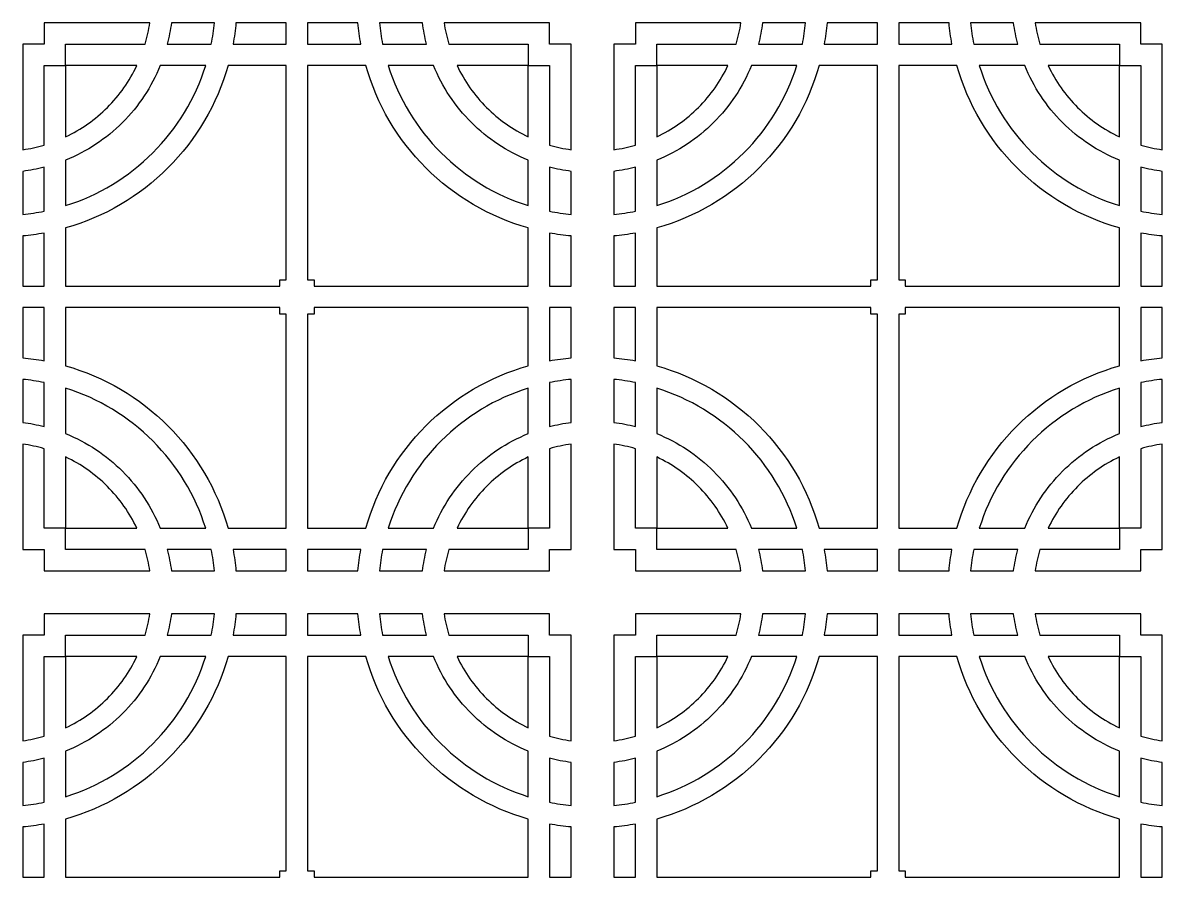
# Model space of a CAD drawing. Extents: x -89 to 89, y -48 to 48.
# Drawn here: x -27.1 to -0.5, y -48.05 to -28.1 of the extents above; entities that cross this region are included whole.
import ezdxf

# ---------------------------------------------------------------- set-up
doc = ezdxf.new("R2010")
doc.units = 0

msp = doc.modelspace()

# ---------------------------------------------------------------- linework, layer by layer
at = {"layer": 'MATERIAL3'}
for points in [[(-26.1, -29.1), (-26.1, -28.6), (-26.1, -28.6), (-24.245898, -28.6), (-24.245898, -28.6, 0.0183026), (-24.181744, -28.352014, 0.0183026), (-24.135898, -28.1), (-26.6, -28.1), (-26.6, -28.1), (-26.6, -28.6), (-26.6, -28.6), (-27.1, -28.6), (-27.1, -28.6), (-27.1, -31.064102), (-27.1, -31.064102, 0.0183026), (-26.847986, -31.018256, 0.0183026), (-26.6, -30.954102), (-26.6, -29.1), (-26.6, -29.1), (-26.1, -29.1)], [(-22.625063, -28.1), (-23.631373, -28.1), (-23.631373, -28.1, -0.0159204), (-23.671233, -28.351523, -0.0159204), (-23.727017, -28.6), (-22.701021, -28.6), (-22.701021, -28.6, 0.0126495), (-22.656716, -28.350961, 0.0126495)], [(-22.191673, -28.6), (-20.95, -28.6), (-20.95, -28.6), (-20.95, -28.1), (-20.95, -28.1), (-22.122774, -28.1), (-22.122774, -28.1, -0.0114755), (-22.151485, -28.350791, -0.0114755)], [(-19.277226, -28.1), (-20.45, -28.1), (-20.45, -28.1), (-20.45, -28.6), (-20.45, -28.6), (-19.208327, -28.6), (-19.208327, -28.6, -0.0114755), (-19.248515, -28.350791, -0.0114755)], [(-18.698979, -28.6), (-17.672983, -28.6), (-17.672983, -28.6, -0.0159204), (-17.728767, -28.351523, -0.0159204), (-17.768627, -28.1), (-18.774937, -28.1), (-18.774937, -28.1, 0.0126495), (-18.743284, -28.350961, 0.0126495)], [(-14.8, -28.1), (-17.264102, -28.1), (-17.264102, -28.1, 0.0183026), (-17.218256, -28.352014, 0.0183026), (-17.154102, -28.6), (-15.3, -28.6), (-15.3, -28.6), (-15.3, -29.1), (-15.3, -29.1), (-14.8, -29.1), (-14.8, -29.1), (-14.8, -30.954102), (-14.8, -30.954102, 0.0183026), (-14.552014, -31.018256, 0.0183026), (-14.3, -31.064102), (-14.3, -28.6), (-14.3, -28.6), (-14.8, -28.6), (-14.8, -28.6), (-14.8, -28.1)], [(-12.3, -29.1), (-12.3, -28.6), (-12.3, -28.6), (-10.445898, -28.6), (-10.445898, -28.6, 0.0183026), (-10.381744, -28.352014, 0.0183026), (-10.335898, -28.1), (-12.8, -28.1), (-12.8, -28.1), (-12.8, -28.6), (-12.8, -28.6), (-13.3, -28.6), (-13.3, -28.6), (-13.3, -31.064102), (-13.3, -31.064102, 0.0183026), (-13.047986, -31.018256, 0.0183026), (-12.8, -30.954102), (-12.8, -29.1), (-12.8, -29.1), (-12.3, -29.1)], [(-8.825063, -28.1), (-9.831373, -28.1), (-9.831373, -28.1, -0.0159204), (-9.871233, -28.351523, -0.0159204), (-9.927017, -28.6), (-8.901021, -28.6), (-8.901021, -28.6, 0.0126495), (-8.856716, -28.350961, 0.0126495)], [(-8.391673, -28.6), (-7.15, -28.6), (-7.15, -28.6), (-7.15, -28.1), (-7.15, -28.1), (-8.322774, -28.1), (-8.322774, -28.1, -0.0114755), (-8.351485, -28.350791, -0.0114755)], [(-5.477226, -28.1), (-6.65, -28.1), (-6.65, -28.1), (-6.65, -28.6), (-6.65, -28.6), (-5.408327, -28.6), (-5.408327, -28.6, -0.0114755), (-5.448515, -28.350791, -0.0114755)], [(-4.898979, -28.6), (-3.872983, -28.6), (-3.872983, -28.6, -0.0159204), (-3.928767, -28.351523, -0.0159204), (-3.968627, -28.1), (-4.974937, -28.1), (-4.974937, -28.1, 0.0126495), (-4.943284, -28.350961, 0.0126495)], [(-1, -28.1), (-3.464102, -28.1), (-3.464102, -28.1, 0.0183026), (-3.418256, -28.352014, 0.0183026), (-3.354102, -28.6), (-1.5, -28.6), (-1.5, -28.6), (-1.5, -29.1), (-1.5, -29.1), (-1, -29.1), (-1, -29.1), (-1, -30.954102), (-1, -30.954102, 0.0183026), (-0.752014, -31.018256, 0.0183026), (-0.5, -31.064102), (-0.5, -28.6), (-0.5, -28.6), (-1, -28.6), (-1, -28.6), (-1, -28.1)], [(-26.1, -29.1), (-26.1, -30.762278), (-26.1, -30.762278, 0.0858316), (-25.125126, -30.074874, 0.0858316), (-24.437722, -29.1), (-26.1, -29.1)], [(-26.1, -32.369696, 0.120758), (-24.064466, -31.135534, 0.120758), (-22.830304, -29.1), (-23.891901, -29.1), (-23.891901, -29.1, -0.100588), (-24.771573, -30.428427, -0.100588), (-26.1, -31.308099), (-26.1, -32.369696)], [(-20.95, -29.1), (-22.308497, -29.1), (-22.308497, -29.1, -0.127985), (-23.710913, -31.489087, -0.127985), (-26.1, -32.891503), (-26.1, -34.25), (-26.1, -34.25), (-21.1, -34.25), (-21.1, -34.25), (-21.1, -34.1), (-21.1, -34.1), (-20.95, -34.1), (-20.95, -34.1), (-20.95, -29.1)], [(-15.3, -32.891503, -0.127985), (-17.689087, -31.489087, -0.127985), (-19.091503, -29.1), (-20.45, -29.1), (-20.45, -29.1), (-20.45, -34.1), (-20.45, -34.1), (-20.3, -34.1), (-20.3, -34.1), (-20.3, -34.25), (-20.3, -34.25), (-15.3, -34.25), (-15.3, -34.25), (-15.3, -32.891503)], [(-15.3, -32.369696), (-15.3, -31.308099), (-15.3, -31.308099, -0.100588), (-16.628427, -30.428427, -0.100588), (-17.508099, -29.1), (-18.569696, -29.1), (-18.569696, -29.1, 0.120758), (-17.335534, -31.135534, 0.120758)], [(-15.3, -29.1), (-16.962278, -29.1), (-16.962278, -29.1, 0.0858316), (-16.274874, -30.074874, 0.0858316), (-15.3, -30.762278), (-15.3, -29.1)], [(-12.3, -29.1), (-12.3, -30.762278), (-12.3, -30.762278, 0.0858316), (-11.325126, -30.074874, 0.0858316), (-10.637722, -29.1), (-12.3, -29.1)], [(-12.3, -32.369696, 0.120758), (-10.264466, -31.135534, 0.120758), (-9.030304, -29.1), (-10.091901, -29.1), (-10.091901, -29.1, -0.100588), (-10.971573, -30.428427, -0.100588), (-12.3, -31.308099), (-12.3, -32.369696)], [(-7.15, -29.1), (-8.508497, -29.1), (-8.508497, -29.1, -0.127985), (-9.910913, -31.489087, -0.127985), (-12.3, -32.891503), (-12.3, -34.25), (-12.3, -34.25), (-7.3, -34.25), (-7.3, -34.25), (-7.3, -34.1), (-7.3, -34.1), (-7.15, -34.1), (-7.15, -34.1), (-7.15, -29.1)], [(-1.5, -32.891503, -0.127985), (-3.889087, -31.489087, -0.127985), (-5.291503, -29.1), (-6.65, -29.1), (-6.65, -29.1), (-6.65, -34.1), (-6.65, -34.1), (-6.5, -34.1), (-6.5, -34.1), (-6.5, -34.25), (-6.5, -34.25), (-1.5, -34.25), (-1.5, -34.25), (-1.5, -32.891503)], [(-1.5, -32.369696), (-1.5, -31.308099), (-1.5, -31.308099, -0.100588), (-2.828427, -30.428427, -0.100588), (-3.708099, -29.1), (-4.769696, -29.1), (-4.769696, -29.1, 0.120758), (-3.535534, -31.135534, 0.120758)], [(-1.5, -29.1), (-3.162278, -29.1), (-3.162278, -29.1, 0.0858316), (-2.474874, -30.074874, 0.0858316), (-1.5, -30.762278), (-1.5, -29.1)], [(-26.6, -32.498979), (-26.6, -31.472983), (-26.6, -31.472983, -0.0159204), (-26.848477, -31.528767, -0.0159204), (-27.1, -31.568627), (-27.1, -32.574937), (-27.1, -32.574937, 0.0126495), (-26.849039, -32.543284, 0.0126495)], [(-14.8, -31.472983), (-14.8, -32.498979), (-14.8, -32.498979, 0.0126495), (-14.550961, -32.543284, 0.0126495), (-14.3, -32.574937), (-14.3, -31.568627), (-14.3, -31.568627, -0.0159204), (-14.551523, -31.528767, -0.0159204)], [(-12.8, -32.498979), (-12.8, -31.472983), (-12.8, -31.472983, -0.0159204), (-13.048477, -31.528767, -0.0159204), (-13.3, -31.568627), (-13.3, -32.574937), (-13.3, -32.574937, 0.0126495), (-13.049039, -32.543284, 0.0126495)], [(-1, -31.472983), (-1, -32.498979), (-1, -32.498979, 0.0126495), (-0.750961, -32.543284, 0.0126495), (-0.5, -32.574937), (-0.5, -31.568627), (-0.5, -31.568627, -0.0159204), (-0.751523, -31.528767, -0.0159204)], [(-26.6, -34.25), (-26.6, -33.008327), (-26.6, -33.008327, -0.0114755), (-26.849209, -33.048515, -0.0114755), (-27.1, -33.077226), (-27.1, -34.25), (-27.1, -34.25), (-26.6, -34.25)], [(-14.3, -34.25), (-14.3, -33.077226), (-14.3, -33.077226, -0.0114755), (-14.550791, -33.048515, -0.0114755), (-14.8, -33.008327), (-14.8, -34.25), (-14.8, -34.25), (-14.3, -34.25)], [(-12.8, -34.25), (-12.8, -33.008327), (-12.8, -33.008327, -0.0114755), (-13.049209, -33.048515, -0.0114755), (-13.3, -33.077226), (-13.3, -34.25), (-13.3, -34.25), (-12.8, -34.25)], [(-0.5, -34.25), (-0.5, -33.077226), (-0.5, -33.077226, -0.0114755), (-0.750791, -33.048515, -0.0114755), (-1, -33.008327), (-1, -34.25), (-1, -34.25), (-0.5, -34.25)], [(-26.6, -35.991673), (-26.6, -34.75), (-26.6, -34.75), (-27.1, -34.75), (-27.1, -34.75), (-27.1, -35.922774), (-27.1, -35.922774, -0.0114755), (-26.849209, -35.951485, -0.0114755)], [(-26.1, -34.75), (-26.1, -36.108497), (-26.1, -36.108497, -0.127985), (-23.710913, -37.510913, -0.127985), (-22.308497, -39.9), (-20.95, -39.9), (-20.95, -39.9), (-20.95, -34.9), (-20.95, -34.9), (-21.1, -34.9), (-21.1, -34.9), (-21.1, -34.75), (-21.1, -34.75), (-26.1, -34.75)], [(-20.45, -39.9), (-19.091503, -39.9), (-19.091503, -39.9, -0.127985), (-17.689087, -37.510913, -0.127985), (-15.3, -36.108497), (-15.3, -34.75), (-15.3, -34.75), (-20.3, -34.75), (-20.3, -34.75), (-20.3, -34.9), (-20.3, -34.9), (-20.45, -34.9), (-20.45, -34.9), (-20.45, -39.9)], [(-14.8, -34.75), (-14.8, -35.991673), (-14.8, -35.991673, -0.0114755), (-14.550791, -35.951485, -0.0114755), (-14.3, -35.922774), (-14.3, -34.75), (-14.3, -34.75), (-14.8, -34.75)], [(-12.8, -35.991673), (-12.8, -34.75), (-12.8, -34.75), (-13.3, -34.75), (-13.3, -34.75), (-13.3, -35.922774), (-13.3, -35.922774, -0.0114755), (-13.049209, -35.951485, -0.0114755)], [(-12.3, -34.75), (-12.3, -36.108497), (-12.3, -36.108497, -0.127985), (-9.910913, -37.510913, -0.127985), (-8.508497, -39.9), (-7.15, -39.9), (-7.15, -39.9), (-7.15, -34.9), (-7.15, -34.9), (-7.3, -34.9), (-7.3, -34.9), (-7.3, -34.75), (-7.3, -34.75), (-12.3, -34.75)], [(-6.65, -39.9), (-5.291503, -39.9), (-5.291503, -39.9, -0.127985), (-3.889087, -37.510913, -0.127985), (-1.5, -36.108497), (-1.5, -34.75), (-1.5, -34.75), (-6.5, -34.75), (-6.5, -34.75), (-6.5, -34.9), (-6.5, -34.9), (-6.65, -34.9), (-6.65, -34.9), (-6.65, -39.9)], [(-1, -34.75), (-1, -35.991673), (-1, -35.991673, -0.0114755), (-0.750791, -35.951485, -0.0114755), (-0.5, -35.922774), (-0.5, -34.75), (-0.5, -34.75), (-1, -34.75)], [(-27.1, -36.425063), (-27.1, -37.431373), (-27.1, -37.431373, -0.0159204), (-26.848477, -37.471233, -0.0159204), (-26.6, -37.527017), (-26.6, -36.501021), (-26.6, -36.501021, 0.0126495), (-26.849039, -36.456716, 0.0126495)], [(-14.3, -37.431373), (-14.3, -36.425063), (-14.3, -36.425063, 0.0126495), (-14.550961, -36.456716, 0.0126495), (-14.8, -36.501021), (-14.8, -37.527017), (-14.8, -37.527017, -0.0159204), (-14.551523, -37.471233, -0.0159204)], [(-13.3, -36.425063), (-13.3, -37.431373), (-13.3, -37.431373, -0.0159204), (-13.048477, -37.471233, -0.0159204), (-12.8, -37.527017), (-12.8, -36.501021), (-12.8, -36.501021, 0.0126495), (-13.049039, -36.456716, 0.0126495)], [(-0.5, -37.431373), (-0.5, -36.425063), (-0.5, -36.425063, 0.0126495), (-0.750961, -36.456716, 0.0126495), (-1, -36.501021), (-1, -37.527017), (-1, -37.527017, -0.0159204), (-0.751523, -37.471233, -0.0159204)], [(-26.1, -37.691901, -0.100588), (-24.771573, -38.571573, -0.100588), (-23.891901, -39.9), (-22.830304, -39.9), (-22.830304, -39.9, 0.120758), (-24.064466, -37.864466, 0.120758), (-26.1, -36.630304), (-26.1, -37.691901)], [(-17.508099, -39.9, -0.100588), (-16.628427, -38.571573, -0.100588), (-15.3, -37.691901), (-15.3, -36.630304), (-15.3, -36.630304, 0.120758), (-17.335534, -37.864466, 0.120758), (-18.569696, -39.9), (-17.508099, -39.9)], [(-12.3, -37.691901, -0.100588), (-10.971573, -38.571573, -0.100588), (-10.091901, -39.9), (-9.030304, -39.9), (-9.030304, -39.9, 0.120758), (-10.264466, -37.864466, 0.120758), (-12.3, -36.630304), (-12.3, -37.691901)], [(-3.708099, -39.9, -0.100588), (-2.828427, -38.571573, -0.100588), (-1.5, -37.691901), (-1.5, -36.630304), (-1.5, -36.630304, 0.120758), (-3.535534, -37.864466, 0.120758), (-4.769696, -39.9), (-3.708099, -39.9)], [(-26.6, -40.9), (-24.135898, -40.9), (-24.135898, -40.9, 0.0183026), (-24.181744, -40.647986, 0.0183026), (-24.245898, -40.4), (-26.1, -40.4), (-26.1, -40.4), (-26.1, -39.9), (-26.1, -39.9), (-26.6, -39.9), (-26.6, -39.9), (-26.6, -38.045898), (-26.6, -38.045898, 0.0183026), (-26.847986, -37.981744, 0.0183026), (-27.1, -37.935898), (-27.1, -40.4), (-27.1, -40.4), (-26.6, -40.4), (-26.6, -40.4), (-26.6, -40.9)], [(-14.3, -40.4), (-14.3, -37.935898), (-14.3, -37.935898, 0.0183026), (-14.552014, -37.981744, 0.0183026), (-14.8, -38.045898), (-14.8, -39.9), (-14.8, -39.9), (-15.3, -39.9), (-15.3, -39.9), (-15.3, -40.4), (-15.3, -40.4), (-17.154102, -40.4), (-17.154102, -40.4, 0.0183026), (-17.218256, -40.647986, 0.0183026), (-17.264102, -40.9), (-14.8, -40.9), (-14.8, -40.9), (-14.8, -40.4), (-14.8, -40.4), (-14.3, -40.4)], [(-12.8, -40.9), (-10.335898, -40.9), (-10.335898, -40.9, 0.0183026), (-10.381744, -40.647986, 0.0183026), (-10.445898, -40.4), (-12.3, -40.4), (-12.3, -40.4), (-12.3, -39.9), (-12.3, -39.9), (-12.8, -39.9), (-12.8, -39.9), (-12.8, -38.045898), (-12.8, -38.045898, 0.0183026), (-13.047986, -37.981744, 0.0183026), (-13.3, -37.935898), (-13.3, -40.4), (-13.3, -40.4), (-12.8, -40.4), (-12.8, -40.4), (-12.8, -40.9)], [(-0.5, -40.4), (-0.5, -37.935898), (-0.5, -37.935898, 0.0183026), (-0.752014, -37.981744, 0.0183026), (-1, -38.045898), (-1, -39.9), (-1, -39.9), (-1.5, -39.9), (-1.5, -39.9), (-1.5, -40.4), (-1.5, -40.4), (-3.354102, -40.4), (-3.354102, -40.4, 0.0183026), (-3.418256, -40.647986, 0.0183026), (-3.464102, -40.9), (-1, -40.9), (-1, -40.9), (-1, -40.4), (-1, -40.4), (-0.5, -40.4)], [(-26.1, -39.9), (-24.437722, -39.9), (-24.437722, -39.9, 0.0858316), (-25.125126, -38.925126, 0.0858316), (-26.1, -38.237722), (-26.1, -39.9)], [(-15.3, -39.9), (-15.3, -38.237722), (-15.3, -38.237722, 0.0858316), (-16.274874, -38.925126, 0.0858316), (-16.962278, -39.9), (-15.3, -39.9)], [(-12.3, -39.9), (-10.637722, -39.9), (-10.637722, -39.9, 0.0858316), (-11.325126, -38.925126, 0.0858316), (-12.3, -38.237722), (-12.3, -39.9)], [(-1.5, -39.9), (-1.5, -38.237722), (-1.5, -38.237722, 0.0858316), (-2.474874, -38.925126, 0.0858316), (-3.162278, -39.9), (-1.5, -39.9)], [(-23.631373, -40.9), (-22.625063, -40.9), (-22.625063, -40.9, 0.0126495), (-22.656716, -40.649039, 0.0126495), (-22.701021, -40.4), (-23.727017, -40.4), (-23.727017, -40.4, -0.0159204), (-23.671233, -40.648477, -0.0159204)], [(-20.95, -40.4), (-22.191673, -40.4), (-22.191673, -40.4, -0.0114755), (-22.151485, -40.649209, -0.0114755), (-22.122774, -40.9), (-20.95, -40.9), (-20.95, -40.9), (-20.95, -40.4)], [(-19.208327, -40.4), (-20.45, -40.4), (-20.45, -40.4), (-20.45, -40.9), (-20.45, -40.9), (-19.277226, -40.9), (-19.277226, -40.9, -0.0114755), (-19.248515, -40.649209, -0.0114755)], [(-18.774937, -40.9), (-17.768627, -40.9), (-17.768627, -40.9, -0.0159204), (-17.728767, -40.648477, -0.0159204), (-17.672983, -40.4), (-18.698979, -40.4), (-18.698979, -40.4, 0.0126495), (-18.743284, -40.649039, 0.0126495)], [(-9.831373, -40.9), (-8.825063, -40.9), (-8.825063, -40.9, 0.0126495), (-8.856716, -40.649039, 0.0126495), (-8.901021, -40.4), (-9.927017, -40.4), (-9.927017, -40.4, -0.0159204), (-9.871233, -40.648477, -0.0159204)], [(-7.15, -40.4), (-8.391673, -40.4), (-8.391673, -40.4, -0.0114755), (-8.351485, -40.649209, -0.0114755), (-8.322774, -40.9), (-7.15, -40.9), (-7.15, -40.9), (-7.15, -40.4)], [(-5.408327, -40.4), (-6.65, -40.4), (-6.65, -40.4), (-6.65, -40.9), (-6.65, -40.9), (-5.477226, -40.9), (-5.477226, -40.9, -0.0114755), (-5.448515, -40.649209, -0.0114755)], [(-4.974937, -40.9), (-3.968627, -40.9), (-3.968627, -40.9, -0.0159204), (-3.928767, -40.648477, -0.0159204), (-3.872983, -40.4), (-4.898979, -40.4), (-4.898979, -40.4, 0.0126495), (-4.943284, -40.649039, 0.0126495)], [(-26.1, -42.9), (-26.1, -42.4), (-26.1, -42.4), (-24.245898, -42.4), (-24.245898, -42.4, 0.0183026), (-24.181744, -42.152014, 0.0183026), (-24.135898, -41.9), (-26.6, -41.9), (-26.6, -41.9), (-26.6, -42.4), (-26.6, -42.4), (-27.1, -42.4), (-27.1, -42.4), (-27.1, -44.864102), (-27.1, -44.864102, 0.0183026), (-26.847986, -44.818256, 0.0183026), (-26.6, -44.754102), (-26.6, -42.9), (-26.6, -42.9), (-26.1, -42.9)], [(-22.625063, -41.9), (-23.631373, -41.9), (-23.631373, -41.9, -0.0159204), (-23.671233, -42.151523, -0.0159204), (-23.727017, -42.4), (-22.701021, -42.4), (-22.701021, -42.4, 0.0126495), (-22.656716, -42.150961, 0.0126495)], [(-22.191673, -42.4), (-20.95, -42.4), (-20.95, -42.4), (-20.95, -41.9), (-20.95, -41.9), (-22.122774, -41.9), (-22.122774, -41.9, -0.0114755), (-22.151485, -42.150791, -0.0114755)], [(-19.277226, -41.9), (-20.45, -41.9), (-20.45, -41.9), (-20.45, -42.4), (-20.45, -42.4), (-19.208327, -42.4), (-19.208327, -42.4, -0.0114755), (-19.248515, -42.150791, -0.0114755)], [(-18.698979, -42.4), (-17.672983, -42.4), (-17.672983, -42.4, -0.0159204), (-17.728767, -42.151523, -0.0159204), (-17.768627, -41.9), (-18.774937, -41.9), (-18.774937, -41.9, 0.0126495), (-18.743284, -42.150961, 0.0126495)], [(-14.8, -41.9), (-17.264102, -41.9), (-17.264102, -41.9, 0.0183026), (-17.218256, -42.152014, 0.0183026), (-17.154102, -42.4), (-15.3, -42.4), (-15.3, -42.4), (-15.3, -42.9), (-15.3, -42.9), (-14.8, -42.9), (-14.8, -42.9), (-14.8, -44.754102), (-14.8, -44.754102, 0.0183026), (-14.552014, -44.818256, 0.0183026), (-14.3, -44.864102), (-14.3, -42.4), (-14.3, -42.4), (-14.8, -42.4), (-14.8, -42.4), (-14.8, -41.9)], [(-12.3, -42.9), (-12.3, -42.4), (-12.3, -42.4), (-10.445898, -42.4), (-10.445898, -42.4, 0.0183026), (-10.381744, -42.152014, 0.0183026), (-10.335898, -41.9), (-12.8, -41.9), (-12.8, -41.9), (-12.8, -42.4), (-12.8, -42.4), (-13.3, -42.4), (-13.3, -42.4), (-13.3, -44.864102), (-13.3, -44.864102, 0.0183026), (-13.047986, -44.818256, 0.0183026), (-12.8, -44.754102), (-12.8, -42.9), (-12.8, -42.9), (-12.3, -42.9)], [(-8.825063, -41.9), (-9.831373, -41.9), (-9.831373, -41.9, -0.0159204), (-9.871233, -42.151523, -0.0159204), (-9.927017, -42.4), (-8.901021, -42.4), (-8.901021, -42.4, 0.0126495), (-8.856716, -42.150961, 0.0126495)], [(-8.391673, -42.4), (-7.15, -42.4), (-7.15, -42.4), (-7.15, -41.9), (-7.15, -41.9), (-8.322774, -41.9), (-8.322774, -41.9, -0.0114755), (-8.351485, -42.150791, -0.0114755)], [(-5.477226, -41.9), (-6.65, -41.9), (-6.65, -41.9), (-6.65, -42.4), (-6.65, -42.4), (-5.408327, -42.4), (-5.408327, -42.4, -0.0114755), (-5.448515, -42.150791, -0.0114755)], [(-4.898979, -42.4), (-3.872983, -42.4), (-3.872983, -42.4, -0.0159204), (-3.928767, -42.151523, -0.0159204), (-3.968627, -41.9), (-4.974937, -41.9), (-4.974937, -41.9, 0.0126495), (-4.943284, -42.150961, 0.0126495)], [(-1, -41.9), (-3.464102, -41.9), (-3.464102, -41.9, 0.0183026), (-3.418256, -42.152014, 0.0183026), (-3.354102, -42.4), (-1.5, -42.4), (-1.5, -42.4), (-1.5, -42.9), (-1.5, -42.9), (-1, -42.9), (-1, -42.9), (-1, -44.754102), (-1, -44.754102, 0.0183026), (-0.752014, -44.818256, 0.0183026), (-0.5, -44.864102), (-0.5, -42.4), (-0.5, -42.4), (-1, -42.4), (-1, -42.4), (-1, -41.9)], [(-20.95, -42.9), (-22.308497, -42.9), (-22.308497, -42.9, -0.127985), (-23.710913, -45.289087, -0.127985), (-26.1, -46.691503), (-26.1, -48.05), (-26.1, -48.05), (-21.1, -48.05), (-21.1, -48.05), (-21.1, -47.9), (-21.1, -47.9), (-20.95, -47.9), (-20.95, -47.9), (-20.95, -42.9)], [(-26.1, -46.169696, 0.120758), (-24.064466, -44.935534, 0.120758), (-22.830304, -42.9), (-23.891901, -42.9), (-23.891901, -42.9, -0.100588), (-24.771573, -44.228427, -0.100588), (-26.1, -45.108099), (-26.1, -46.169696)], [(-26.1, -42.9), (-26.1, -44.562278), (-26.1, -44.562278, 0.0858316), (-25.125126, -43.874874, 0.0858316), (-24.437722, -42.9), (-26.1, -42.9)], [(-15.3, -46.691503, -0.127985), (-17.689087, -45.289087, -0.127985), (-19.091503, -42.9), (-20.45, -42.9), (-20.45, -42.9), (-20.45, -47.9), (-20.45, -47.9), (-20.3, -47.9), (-20.3, -47.9), (-20.3, -48.05), (-20.3, -48.05), (-15.3, -48.05), (-15.3, -48.05), (-15.3, -46.691503)], [(-15.3, -46.169696), (-15.3, -45.108099), (-15.3, -45.108099, -0.100588), (-16.628427, -44.228427, -0.100588), (-17.508099, -42.9), (-18.569696, -42.9), (-18.569696, -42.9, 0.120758), (-17.335534, -44.935534, 0.120758)], [(-15.3, -42.9), (-16.962278, -42.9), (-16.962278, -42.9, 0.0858316), (-16.274874, -43.874874, 0.0858316), (-15.3, -44.562278), (-15.3, -42.9)], [(-7.15, -42.9), (-8.508497, -42.9), (-8.508497, -42.9, -0.127985), (-9.910913, -45.289087, -0.127985), (-12.3, -46.691503), (-12.3, -48.05), (-12.3, -48.05), (-7.3, -48.05), (-7.3, -48.05), (-7.3, -47.9), (-7.3, -47.9), (-7.15, -47.9), (-7.15, -47.9), (-7.15, -42.9)], [(-12.3, -46.169696, 0.120758), (-10.264466, -44.935534, 0.120758), (-9.030304, -42.9), (-10.091901, -42.9), (-10.091901, -42.9, -0.100588), (-10.971573, -44.228427, -0.100588), (-12.3, -45.108099), (-12.3, -46.169696)], [(-12.3, -42.9), (-12.3, -44.562278), (-12.3, -44.562278, 0.0858316), (-11.325126, -43.874874, 0.0858316), (-10.637722, -42.9), (-12.3, -42.9)], [(-1.5, -46.691503, -0.127985), (-3.889087, -45.289087, -0.127985), (-5.291503, -42.9), (-6.65, -42.9), (-6.65, -42.9), (-6.65, -47.9), (-6.65, -47.9), (-6.5, -47.9), (-6.5, -47.9), (-6.5, -48.05), (-6.5, -48.05), (-1.5, -48.05), (-1.5, -48.05), (-1.5, -46.691503)], [(-1.5, -46.169696), (-1.5, -45.108099), (-1.5, -45.108099, -0.100588), (-2.828427, -44.228427, -0.100588), (-3.708099, -42.9), (-4.769696, -42.9), (-4.769696, -42.9, 0.120758), (-3.535534, -44.935534, 0.120758)], [(-1.5, -42.9), (-3.162278, -42.9), (-3.162278, -42.9, 0.0858316), (-2.474874, -43.874874, 0.0858316), (-1.5, -44.562278), (-1.5, -42.9)], [(-26.6, -46.298979), (-26.6, -45.272983), (-26.6, -45.272983, -0.0159204), (-26.848477, -45.328767, -0.0159204), (-27.1, -45.368627), (-27.1, -46.374937), (-27.1, -46.374937, 0.0126495), (-26.849039, -46.343284, 0.0126495)], [(-14.8, -45.272983), (-14.8, -46.298979), (-14.8, -46.298979, 0.0126495), (-14.550961, -46.343284, 0.0126495), (-14.3, -46.374937), (-14.3, -45.368627), (-14.3, -45.368627, -0.0159204), (-14.551523, -45.328767, -0.0159204)], [(-12.8, -46.298979), (-12.8, -45.272983), (-12.8, -45.272983, -0.0159204), (-13.048477, -45.328767, -0.0159204), (-13.3, -45.368627), (-13.3, -46.374937), (-13.3, -46.374937, 0.0126495), (-13.049039, -46.343284, 0.0126495)], [(-1, -45.272983), (-1, -46.298979), (-1, -46.298979, 0.0126495), (-0.750961, -46.343284, 0.0126495), (-0.5, -46.374937), (-0.5, -45.368627), (-0.5, -45.368627, -0.0159204), (-0.751523, -45.328767, -0.0159204)], [(-26.6, -48.05), (-26.6, -46.808327), (-26.6, -46.808327, -0.0114755), (-26.849209, -46.848515, -0.0114755), (-27.1, -46.877226), (-27.1, -48.05), (-27.1, -48.05), (-26.6, -48.05)], [(-14.3, -48.05), (-14.3, -46.877226), (-14.3, -46.877226, -0.0114755), (-14.550791, -46.848515, -0.0114755), (-14.8, -46.808327), (-14.8, -48.05), (-14.8, -48.05), (-14.3, -48.05)], [(-12.8, -48.05), (-12.8, -46.808327), (-12.8, -46.808327, -0.0114755), (-13.049209, -46.848515, -0.0114755), (-13.3, -46.877226), (-13.3, -48.05), (-13.3, -48.05), (-12.8, -48.05)], [(-0.5, -48.05), (-0.5, -46.877226), (-0.5, -46.877226, -0.0114755), (-0.750791, -46.848515, -0.0114755), (-1, -46.808327), (-1, -48.05), (-1, -48.05), (-0.5, -48.05)]]:
    msp.add_lwpolyline(points, format="xyb", close=True, dxfattribs=at)

doc.saveas('drawing.dxf')
